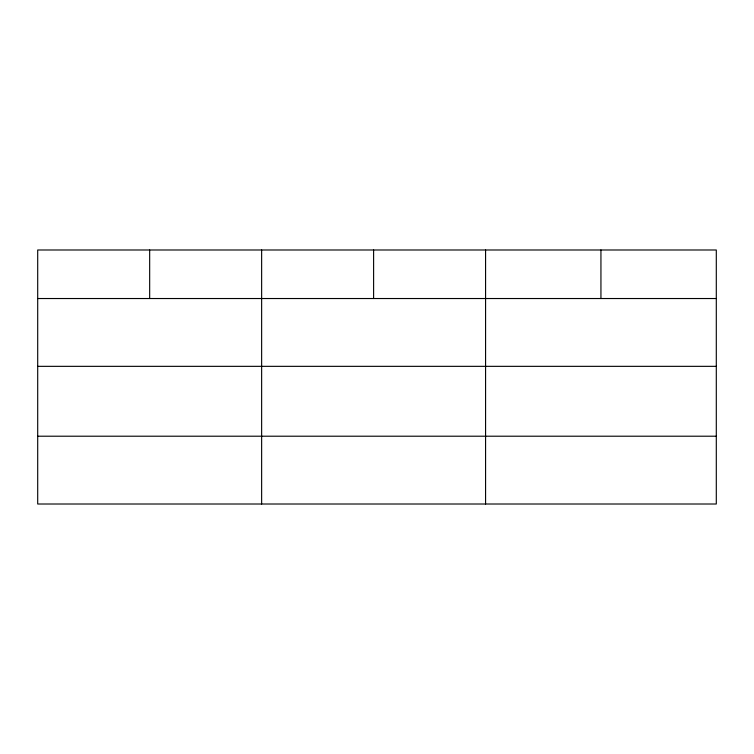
<?xml version="1.0" encoding="UTF-8"?>
<svg xmlns="http://www.w3.org/2000/svg" width="754" height="754" viewBox="0 0 754 754"><rect width="100%" height="100%" fill="white"/><g stroke="black" fill="none" stroke-linecap="round" stroke-linejoin="round"><path stroke-width="1.13" d="M716.3 366.34L716.3 249.989L37.7 249.989L37.7 504.011L716.3 504.011L716.3 366.34L37.7 366.34M37.7 298.527L716.3 298.527M37.7 436.208L716.3 436.208M600.938 249.989L600.938 298.527M485.576 249.989L485.576 504.011M373.607 249.989L373.607 298.527M261.638 249.989L261.638 504.011M149.669 249.989L149.669 298.527"/></g></svg>
